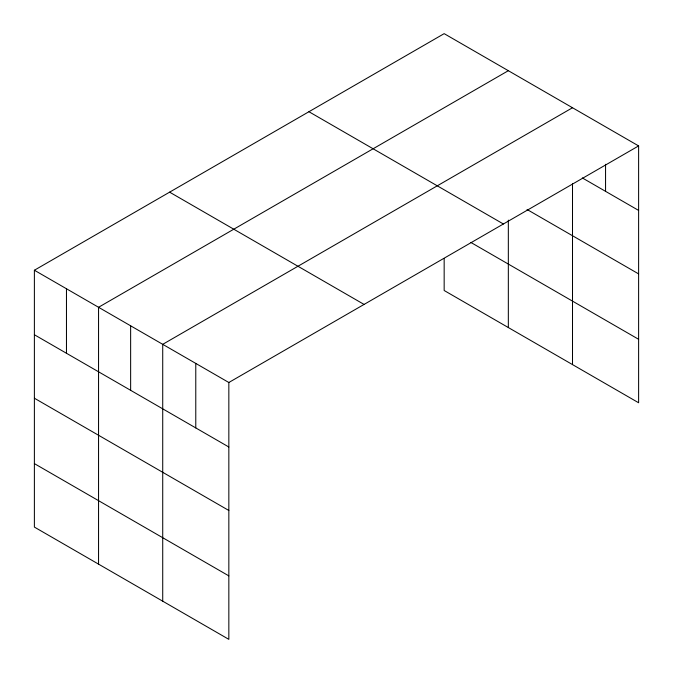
<?xml version="1.0" encoding="UTF-8"?>
<svg xmlns="http://www.w3.org/2000/svg" width="673" height="673" viewBox="0 0 673 673"><rect width="100%" height="100%" fill="white"/><g stroke="black" fill="none" stroke-linecap="round" stroke-linejoin="round"><path stroke-width="1.01" d="M572.504 183.519L572.504 364.598M34.382 270.235L228.837 382.5L228.837 639.35L34.382 527.085L34.382 270.235L444.163 33.65L638.618 145.915L638.618 402.765L444.163 290.5L444.163 258.76M508.334 70.699L98.552 307.283L98.552 564.134M572.504 107.747L162.723 344.332L162.723 601.182M228.837 382.5L638.618 145.915M582.33 177.933L638.618 210.422M527.052 209.488L638.618 273.894M308.941 111.726L503.387 223.991M470.907 242.465L638.618 339.293M169.613 192.158L364.059 304.423M34.382 334.742L228.837 447.007M34.382 398.214L228.837 510.479M34.382 463.613L228.837 575.878M605.557 164.288L605.557 191.342M508.334 220.138L508.334 327.549M195.776 363.412L195.776 427.927M130.638 325.808L130.638 390.315M66.467 288.759L66.467 353.266"/></g></svg>
